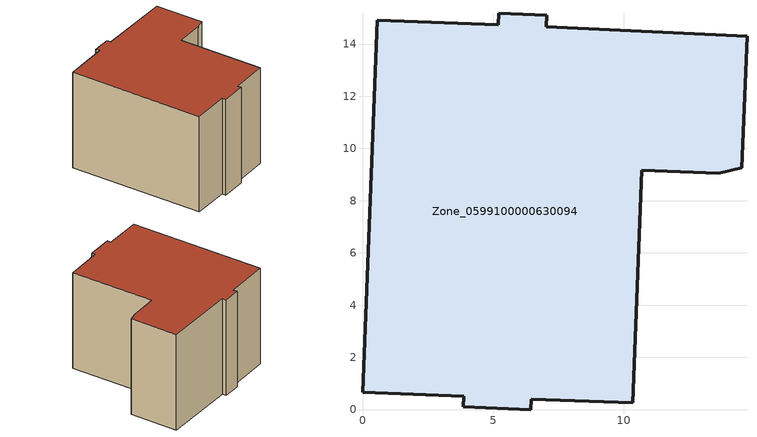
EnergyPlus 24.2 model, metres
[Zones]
Zone_0599100000630094
 floor ground (C_G): 10.69,9.17 10.34,0.27 6.46,0.4 6.45,0 3.85,0.1 3.87,0.5 0,0.66 0.57,14.91 5.2,14.74 5.21,15.17 7.05,15.11 7.04,14.66 14.73,14.29 14.53,9.26 13.63,9.06 z0
 wall outside (C_F): 6.45,0 6.46,0.4 10.34,0.27 10.69,9.17 13.63,9.06 14.53,9.26 14.73,14.29 7.04,14.66 7.05,15.11 5.21,15.17 5.2,14.74 0.57,14.91 0,0.66 3.87,0.5 3.85,0.1 6.45,0 z0:10.53
 roof outside (C_R): 13.63,9.06 14.53,9.26 14.73,14.29 7.04,14.66 7.05,15.11 5.21,15.17 5.2,14.74 0.57,14.91 0,0.66 3.87,0.5 3.85,0.1 6.45,0 6.46,0.4 10.34,0.27 10.69,9.17 z10.53
[BUILDING]
Pand.0599100000630094: North Axis=0; Terrain=City; Loads Convergence Tolerance Value=0.04; Temperature Convergence Tolerance Value=0.4; Solar Distribution=FullExterior; Maximum Number of Warmup Days=25; Minimum Number of Warmup Days=1
[Site:Location]
Rotterdam.The.Hague.AP_ZH_NLD Design_Conditions: Latitude=51.96; Longitude=4.45; Time Zone=1; Elevation=-4.5
[SITE:GROUNDTEMPERATURE:BUILDINGSURFACE]
18, 18, 18, 18, 18, 18, 18, 18, 18, 18, 18, 18
[MATERIAL] Thermal Absorptance=0.9; Solar Absorptance=0.7; Visible Absorptance=0.7
Name | Roughness | Thickness | Conductivity | Density | Specific Heat
G.D.1965 | MediumSmooth | 0.15 | 1 | 540 | 1210
F.D.1965 | Rough | 0.3 | 0.857143 | 1920 | 840
R.D.1965 | MediumRough | 0.2 | 0.08 | 1500 | 1000
[CONSTRUCTION]
C_G: G.D.1965
C_F: F.D.1965
C_R: R.D.1965
[ZONE]
Zone_0599100000630094: Type=1; Multiplier=1; Ceiling Height=Autocalculate; Volume=Autocalculate; Floor Area=autocalculate; Part of Total Floor Area=Yes
[ZONEINFILTRATION:DESIGNFLOWRATE]
Infil_Zone_0599100000630094: Zone or ZoneList or Space or SpaceList=Zone_0599100000630094; Schedule=AlwaysOn; Design Flow Rate Calculation Method=Flow/Area; Flow Rate per Floor Area=0.0042; Constant Term Coefficient=1; Temperature Term Coefficient=0; Velocity Term Coefficient=0; Velocity Squared Term Coefficient=0
[HVACTEMPLATE:ZONE:IDEALLOADSAIRSYSTEM]
Zone_0599100000630094: Maximum Heating Supply Air Temperature=50; Minimum Cooling Supply Air Temperature=13; Maximum Heating Supply Air Humidity Ratio=0.0156; Minimum Cooling Supply Air Humidity Ratio=0.0077; Heating Limit=NoLimit; Cooling Limit=NoLimit; Dehumidification Control Type=ConstantSensibleHeatRatio; Cooling Sensible Heat Ratio=0.7; Dehumidification Setpoint=60; Humidification Control Type=None; Humidification Setpoint=30; Outdoor Air Method=None; Outdoor Air Flow Rate per Person=0.00944; Outdoor Air Flow Rate per Zone Floor Area=0; Outdoor Air Flow Rate per Zone=0; Demand Controlled Ventilation Type=None; Outdoor Air Economizer Type=NoEconomizer; Heat Recovery Type=None; Sensible Heat Recovery Effectiveness=0.7; Latent Heat Recovery Effectiveness=0.65
[ZONECONTROL:THERMOSTAT]
ThermostatControl_Zone_0599100000630094: Zone or ZoneList=Zone_0599100000630094; Control Type Schedule=DualSetpointControlType; Control 1=Thermostat_Zone_0599100000630094; Temperature Difference Between Cutout And Setpoint=0
[THERMOSTATSETPOINT:DUALSETPOINT]
Thermostat_Zone_0599100000630094: Heating Setpoint Temperature Schedule=HeatingSetpoint_Zone_0599100000630094; Cooling Setpoint Temperature Schedule=CoolingSetpoint_Zone_0599100000630094
[SCHEDULE:COMPACT]
HeatingSetpoint_Zone_0599100000630094: Through: 12/31, For: AllDays, Until: 24:00, 21
CoolingSetpoint_Zone_0599100000630094: Through: 12/31, For: AllDays, Until: 24:00, 24
DualSetpointControlType: Through: 12/31, For: AllDays, Until: 24:00, 4
AlwaysOn: Through: 12/31, For: AllDays, Until: 24:00, 1
